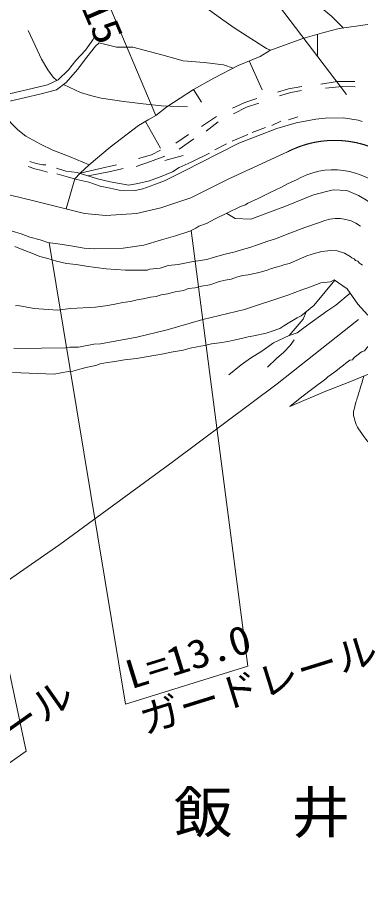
# Model space of a CAD drawing. Units: millimetres, scale not verified. Extents: x 40000 to 680000, y 20000 to 380000.
# Drawn here: x 206381 to 237060, y 262928 to 340890 of the extents above; entities that cross this region are included whole.
import ezdxf
from ezdxf.enums import TextEntityAlignment as Align

# ---------------------------------------------------------------- set-up
doc = ezdxf.new("R2010")
doc.units = ezdxf.units.MM
doc.header["$LTSCALE"] = 1000
doc.linetypes.add('CHAIN', pattern=[18.5, 12, -1.5, 3.5, -1.5])
doc.layers.add('M-BMK', color=2, linetype='CHAIN', lineweight=13)
doc.layers.add('M-WORK', color=1, linetype='Continuous', lineweight=13)
doc.styles.add('ＭＳ ゴシック', font='')
doc.styles.get('ＭＳ ゴシック').set_extended_font_data('MS Gothic')

msp = doc.modelspace()

# ---------------------------------------------------------------- linework, layer by layer
at = {"layer": 'M-BMK'}
msp.add_lwpolyline([(230527, 328888), (225288, 326481), (221878, 324779), (219188, 323887), (217039, 323388), (214278, 323210), (212369, 323390), (207952, 324483), (201982, 325934), (200133, 326521)], dxfattribs=at)
msp.add_arc((234738, 320750), 9163, 54.52303, 117.35774, dxfattribs=at)
at = {"layer": 'M-WORK'}
for p, q in [((211863, 348393), (218744, 332137)), ((228334, 343808), (235802, 334023)), ((233221, 339394), (233219, 337484)), ((227113, 337011), (228277, 334418)), ((222132, 334451), (222833, 333316)), ((217820, 331611), (219186, 329219)), ((222853, 331159), (224173, 332057)), ((223261, 330723), (224336, 331580)), ((229140, 331238), (229941, 331639)), ((230604, 331745), (231448, 332020)), ((227365, 330614), (228554, 331078)), ((220539, 329662), (221682, 330437)), ((220852, 329131), (222159, 330043)), ((225588, 329838), (226973, 330451)), ((224019, 329065), (225085, 329593)), ((219573, 328110), (221192, 328559)), ((221921, 321864), (226993, 282959)), ((197908, 318652), (207167, 275373))]:
    msp.add_line(p, q, dxfattribs=at)
for points in [[(231531, 343717), (232389, 342864), (233407, 341856), (234497, 340984), (235528, 339948)], [(222399, 342570), (223451, 341606), (224536, 340826), (225744, 339965), (226931, 339218), (228647, 338113), (228993, 337961)], [(210747, 323792), (211521, 326469), (211984, 326976), (212790, 327716), (214667, 329313), (217193, 331250), (218067, 331754), (218744, 332137), (219748, 332922), (222132, 334451), (223946, 335477), (226130, 336607), (228096, 337414), (228951, 337946), (230832, 338630), (231886, 339010), (233776, 339553), (235157, 339893), (236877, 340149), (238835, 340426)], [(207345, 339712), (207962, 338401), (208532, 337157), (209102, 336226), (209577, 335552), (209894, 335273)], [(197725, 330722), (198237, 331365), (198827, 331804), (199533, 332351), (199859, 332569), (200257, 332790), (200759, 332919), (201897, 333168), (204002, 333716), (205778, 334087), (208191, 334666), (209083, 334884), (210014, 335331), (210945, 336205), (211600, 337040), (212465, 337981), (213120, 338892), (213253, 339111)], [(198395, 330553), (199136, 331478), (199590, 331885), (200126, 332176), (200656, 332305), (200950, 332334), (201681, 332474), (203289, 332889), (204525, 333082), (205703, 333407), (207108, 333746), (208378, 334032), (209870, 334439), (210742, 335093), (211755, 336251), (212579, 337356), (213349, 338316), (213679, 338611)], [(213679, 338611), (215225, 338227), (216697, 338234), (219294, 337567), (221196, 337005), (223071, 336866), (224814, 336651), (225663, 336365)], [(210488, 334903), (212009, 334188), (212906, 333915), (213871, 333693), (215884, 333401), (217634, 333172), (219259, 332991), (221592, 332901)], [(229619, 334217), (230613, 334516), (231810, 334734)], [(233512, 334924), (234981, 335169), (236546, 335169)], [(233933, 334571), (235403, 334720), (236573, 334707)], [(229810, 333904), (230831, 334203), (231783, 334380)], [(204406, 333064), (205117, 332200), (206413, 330857), (207145, 330294), (208455, 329568), (209540, 329052), (211087, 328442), (212790, 327716)], [(225605, 332802), (226721, 333305), (227796, 333645)], [(225714, 332298), (226857, 332883), (227959, 333251)], [(209904, 326930), (210955, 326632), (211682, 326422), (212750, 326194), (213775, 325827), (214668, 325643), (215491, 325459), (216910, 325441), (217593, 325581), (218573, 325958), (219537, 326291), (220474, 326772), (221367, 327210), (222733, 327919), (226165, 329680), (229572, 330984), (231306, 331492), (233057, 331799), (233889, 331904), (235526, 331913), (236849, 331729), (237208, 331594)], [(217216, 328292), (218362, 328614), (219178, 329049)], [(209860, 327419), (210704, 327175), (211736, 327056), (213528, 326477), (214672, 326221), (216332, 325922), (217148, 326062), (218186, 326289), (219232, 326697), (220241, 327118), (220850, 327485), (221923, 327977), (223544, 328781)], [(216987, 327593), (218267, 328029), (219546, 328505)], [(207346, 327578), (207950, 327368), (208449, 327263), (209080, 327088)], [(207498, 328038), (208050, 327842), (208663, 327720), (208908, 327720)], [(211984, 326976), (213664, 327384), (215248, 327724)], [(212717, 326739), (214714, 327122), (215841, 327394)], [(205901, 321804), (206714, 321572), (207478, 321266), (208416, 321028), (209091, 320803), (210198, 320634), (211324, 320465), (212356, 320290), (213307, 320221), (215840, 320284), (217692, 320559), (219268, 321022), (220506, 321384), (221795, 321804), (222333, 322063), (222604, 322242), (223291, 322503), (224056, 322922), (225113, 323403), (226334, 324014), (226772, 324166), (226973, 324314), (227916, 324720), (228979, 325256), (229980, 325743), (230538, 326025), (231394, 326410), (231715, 326593)], [(225104, 323399), (225839, 322940), (227255, 322866), (228928, 323510), (230280, 324009), (232866, 325054), (234613, 325513), (235826, 325440), (236864, 325002), (237452, 324654), (239131, 323571), (239897, 322771), (240831, 321986), (242018, 320689), (242827, 319813), (244067, 318277), (245910, 315988), (246690, 314992)], [(233403, 322569), (232087, 322133), (230728, 321616), (229440, 321114), (228760, 320908), (227832, 320582), (227166, 320353), (226491, 320166), (225859, 319970), (224963, 319739), (223894, 319467), (223319, 319287), (221946, 319066), (220746, 318831), (219861, 318731), (219152, 318504), (218176, 318405), (218021, 318334), (216055, 318338), (214304, 318432), (213383, 318566), (212512, 318669), (211632, 318825), (210770, 318919), (209881, 319129), (209090, 319375), (208371, 319545), (207683, 319831), (206789, 320175), (206155, 320438)], [(209215, 320784), (216053, 279569), (226993, 282959)], [(237248, 318760), (236978, 318941), (236807, 319133), (236599, 319190), (236484, 319336), (236288, 319418), (236121, 319554), (235609, 319837), (234967, 320047), (234405, 320076), (233604, 319977), (233036, 319850), (232266, 319600), (231315, 319195), (230701, 318923), (230277, 318843), (229959, 318705), (229518, 318592), (229021, 318442), (228711, 318330), (228214, 318189), (227735, 318067), (227013, 317907), (226534, 317851), (225980, 317685), (225485, 317521), (224951, 317422), (224449, 317306), (223572, 317026), (222852, 316908), (222275, 316762), (221659, 316701), (221245, 316507), (220471, 316387), (219789, 316212), (219238, 316127), (218793, 315965), (218292, 315915), (217611, 315777), (217093, 315683), (216485, 315518), (215819, 315424), (215252, 315308), (214462, 315156), (213351, 315028), (211129, 314907), (209951, 314762), (207876, 314894), (206406, 315159), (206194, 315146)], [(205940, 309174), (209679, 309034), (210930, 309289), (211323, 309312), (212159, 309548), (212651, 309677), (213377, 309816), (213768, 309949), (214448, 310070), (215075, 310181), (215955, 310310), (217036, 310431), (217898, 310583), (218761, 310744), (219435, 310846), (220132, 310989), (221193, 311195), (221831, 311371), (222438, 311464), (223113, 311589), (223720, 311733), (224441, 311847), (225178, 311960), (225729, 312083), (226410, 312216), (227004, 312366), (227517, 312466), (228612, 312691), (229081, 312854), (229831, 313129), (230207, 313341), (230738, 313667), (231389, 314061), (231764, 314248), (232871, 315174), (233897, 316394), (234759, 317421)], [(237711, 314302), (236815, 315290), (235854, 316659), (234708, 317457), (234376, 317282), (233507, 317194), (232737, 316906), (232249, 316706), (231805, 316575), (230545, 316078), (226680, 314799), (222958, 313908), (219768, 312994), (217065, 312345), (215270, 312007), (213800, 311735), (213206, 311721), (211831, 311438), (211078, 311447), (210666, 311377), (208532, 311349), (206060, 311316)], [(230662, 312483), (231401, 312731), (232223, 313368), (234045, 314676), (234838, 315207), (236117, 316284)], [(225294, 308980), (226389, 309882), (227212, 310478), (228219, 311100), (229261, 311826), (230662, 312483), (231930, 313959), (232187, 314602)], [(75953, 231543), (91510, 238019), (109499, 245558), (125788, 252178), (150268, 262169), (164237, 268085), (174479, 272750), (178050, 274522), (184238, 277918), (190180, 281306), (196747, 285059), (202637, 288630), (210169, 293816), (220316, 301237), (229613, 308184), (236871, 313929)], [(228748, 309664), (229535, 310442), (230191, 310996), (230777, 311603), (231121, 312113)], [(230750, 306157), (231821, 307009), (232782, 307752), (233941, 308631), (234128, 308811), (234422, 308998), (234848, 309304), (235177, 309568), (235541, 309840), (235740, 310033), (236097, 310291), (236327, 310304), (236484, 310537), (236961, 310888), (237143, 311047), (237426, 311134), (237636, 311419), (238192, 311940), (238829, 312294), (239217, 312531)], [(230750, 306157), (233819, 307450), (236111, 308345), (238980, 309534), (240537, 310294), (240765, 310464)], [(171314, 284648), (193653, 265864), (207167, 275373)]]:
    msp.add_lwpolyline(points, dxfattribs=at)
for centre, radius, start, end in [((234669, 320698), 6594, 38.76832, 116.60953), ((234982, 319450), 3496, 53.54047, 116.85051)]:
    msp.add_arc(centre, radius, start, end, dxfattribs=at)
msp.add_open_spline([(237354, 308860), (237281, 308616), (237061, 307882), (236987, 307638), (236919, 307415), (236707, 306746), (236647, 306520), (236593, 306318), (236401, 305709), (236414, 305500), (236429, 305252), (236662, 304531), (236783, 304314), (236977, 303964), (237696, 302993), (237969, 302700), (238104, 302556), (238629, 302263), (238795, 302156), (239070, 301979), (239898, 301454), (240175, 301281)], degree=3, knots=[0, 0, 0, 0, 1, 1, 1, 2, 2, 2, 3, 3, 3, 4, 4, 4, 5, 5, 5, 6, 6, 6, 7, 7, 7, 7], dxfattribs=at)

# ---------------------------------------------------------------- texts
at = {"layer": 'M-WORK', "style": 'ＭＳ ゴシック'}
for s, rotation, width, p in [('R=15', 293.211, 1.1, (211370, 341480)), ('L=13.0', 17.217, 1.1, (222253, 281857)), ('ガードレール', 17.217, 1.05, (228511, 279399)), ('ガードレール', 35.135, 1.05, (203143, 272970))]:
    msp.add_text(s, height=2566, rotation=rotation, dxfattribs=dict(at, width=width)).set_placement(p, align=Align.BOTTOM_CENTER)
at = {"layer": 'M-WORK', "style": 'ＭＳ ゴシック', "width": 1.05}
msp.add_text('飯\u3000井', height=3666, dxfattribs=at).set_placement((220368, 266970), align=Align.BOTTOM_LEFT)

doc.saveas('drawing.dxf')
